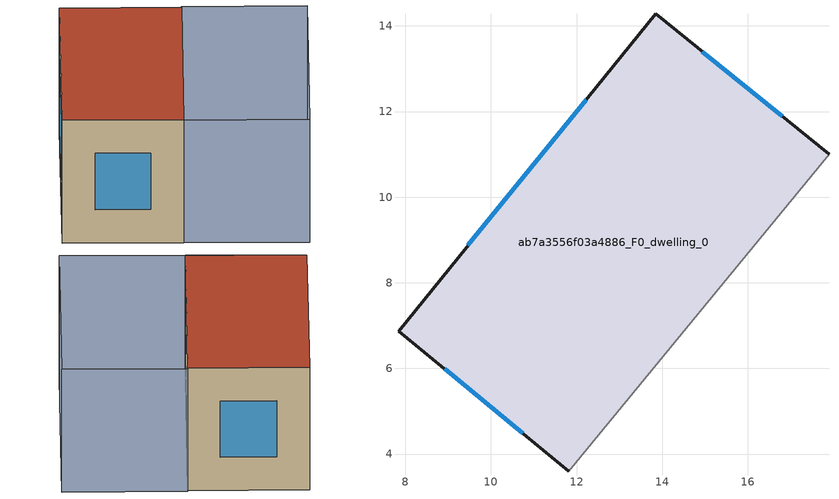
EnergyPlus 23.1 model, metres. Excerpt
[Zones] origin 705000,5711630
ab7a3556f03a4886_F0_dwelling_0
 floor ground (EU_floor_Construction): 17.9,11 11.82,3.61 7.84,6.87 13.84,14.28 z0
 wall outside (EU_wall_Construction): 17.9,11 13.84,14.28 7.84,6.87 11.82,3.61 z0:6
 wall adiabatic (EU_wall_Construction): 11.82,3.61 17.9,11 z0:6
 window (EU_Window_Construction): 8.92,5.99 10.75,4.49 / 12.22,12.28 9.46,8.88 / 16.8,11.89 14.94,13.39 z1.62:4.38
 roof outside (EU_roof_Construction): 11.82,3.61 17.9,11 13.84,14.28 7.84,6.87 z6
shading: 15.95,0.21 22.04,7.67 / 22.05,7.67 15.95,0.21 / 15.95,0.21 11.81,3.59 / 11.81,3.59 17.9,11.05 / 17.9,11.05 22.05,7.67 z0:6
[Building]
EU S2 Campaign: North Axis=0; Terrain=City; Solar Distribution=FullExterior
[Site:Location]
London: Latitude=51.5; Longitude=-0.5; Time Zone=0; Elevation=25
[SizingPeriod:WeatherFileDays]
AnnualSizingPeriod: Begin Month=1; Begin Day of Month=1; End Month=12; End Day of Month=31; Day of Week for Start Day=Monday; Use Weather File Daylight Saving Period=No; Use Weather File Rain and Snow Indicators=No
[MATERIAL]
EU_InternalMass_Material: Roughness=MediumRough; Thickness=0.1; Conductivity=1; Density=1800; Specific Heat=900; Thermal Absorptance=0.9; Solar Absorptance=0.7; Visible Absorptance=0.7
[MATERIAL:NOMASS] Roughness=MediumRough; Thermal Absorptance=0.9; Solar Absorptance=0.7; Visible Absorptance=0.7
Name | Thermal Resistance
EU_wall_NoMass | 0.727863
EU_roof_NoMass | 0.773354
EU_floor_NoMass | 1.79329
[WINDOWMATERIAL:SIMPLEGLAZINGSYSTEM]
EU_Window_SimpleGlazing: UFactor=2.58614; Solar Heat Gain Coefficient=0.76; Visible Transmittance=0.76
[CONSTRUCTION]
EU_wall_Construction: EU_wall_NoMass
EU_roof_Construction: EU_roof_NoMass
EU_floor_Construction: EU_floor_NoMass
EU_InternalMass_Construction: EU_InternalMass_Material
EU_Window_Construction: EU_Window_SimpleGlazing
[ZONE]
ab7a3556f03a4886_F0_dwelling_0: Type=1; Multiplier=1; Ceiling Height=autocalculate; Volume=296.84; Floor Area=autocalculate; Part of Total Floor Area=Yes
[INTERNALMASS]
ab7a3556f03a4886_F0_dwelling_0_EU_InternalMass: Construction=EU_InternalMass_Construction; Zone or ZoneList=ab7a3556f03a4886_F0_dwelling_0; Surface Area=49.4735
[OTHEREQUIPMENT]
EU_Step8_InternalGain_ab7a3556f03a4886_F0_dwelling_0_f000: Fuel Type=Electricity; Zone or ZoneList or Space or SpaceList=ab7a3556f03a4886_F0_dwelling_0; Schedule=EU_Step8_GainSchedule_ab7a3556f03a4886_F0_dwelling_0_f000; Design Level Calculation Method=Watts/Area; Power per Zone Floor Area=1; Fraction Latent=0; Fraction Radiant=0; Fraction Lost=0; Carbon Dioxide Generation Rate=0; EndUse Subcategory=EU_Step8_InternalGains
[ZONEVENTILATION:DESIGNFLOWRATE]
EU_ConstantAir_ab7a3556f03a4886_F0_dwelling_0: Zone or ZoneList or Space or SpaceList=ab7a3556f03a4886_F0_dwelling_0; Schedule=EU_AlwaysOn; Design Flow Rate Calculation Method=AirChanges/Hour; Air Changes per Hour=0.484901; Ventilation Type=Natural; Fan Pressure Rise=0; Fan Total Efficiency=1; Constant Term Coefficient=1; Temperature Term Coefficient=0; Velocity Term Coefficient=0; Velocity Squared Term Coefficient=0; Minimum Indoor Temperature=-100; Maximum Indoor Temperature=100; Delta Temperature=-100; Minimum Outdoor Temperature=-100; Maximum Outdoor Temperature=100; Maximum Wind Speed=40
[HVACTEMPLATE:THERMOSTAT]
EU_HeatOnly_ab7a3556f03a4886_F0_dwelling_0: Constant Heating Setpoint=20; Constant Cooling Setpoint=50
[HVACTEMPLATE:ZONE:IDEALLOADSAIRSYSTEM]
ab7a3556f03a4886_F0_dwelling_0: Template Thermostat=EU_HeatOnly_ab7a3556f03a4886_F0_dwelling_0; System Availability Schedule=EU_AlwaysOn; Maximum Heating Supply Air Temperature=50; Minimum Cooling Supply Air Temperature=13; Maximum Heating Supply Air Humidity Ratio=0.0156; Minimum Cooling Supply Air Humidity Ratio=0.0077; Heating Limit=NoLimit; Cooling Limit=NoLimit; Heating Availability Schedule=EU_AlwaysOn; Cooling Availability Schedule=EU_CoolingOff; Dehumidification Control Type=ConstantSensibleHeatRatio; Cooling Sensible Heat Ratio=0.7; Dehumidification Setpoint=60; Humidification Control Type=None; Humidification Setpoint=30; Outdoor Air Method=None; Outdoor Air Flow Rate per Person=0.00944; Outdoor Air Flow Rate per Zone Floor Area=0; Outdoor Air Flow Rate per Zone=0; Demand Controlled Ventilation Type=None; Outdoor Air Economizer Type=NoEconomizer; Heat Recovery Type=None; Sensible Heat Recovery Effectiveness=0.7; Latent Heat Recovery Effectiveness=0.65
[SIZING:ZONE]
ab7a3556f03a4886_F0_dwelling_0: Zone Cooling Design Supply Air Temperature Input Method=SupplyAirTemperature; Zone Cooling Design Supply Air Temperature=13; Zone Heating Design Supply Air Temperature Input Method=SupplyAirTemperature; Zone Heating Design Supply Air Temperature=50; Zone Cooling Design Supply Air Humidity Ratio=0.008; Zone Heating Design Supply Air Humidity Ratio=0.008; Cooling Design Air Flow Method=DesignDay; Cooling Design Air Flow Rate=0; Cooling Minimum Air Flow per Zone Floor Area=0.000762; Cooling Minimum Air Flow=0; Cooling Minimum Air Flow Fraction=0.2; Heating Design Air Flow Method=DesignDay; Heating Design Air Flow Rate=0; Heating Maximum Air Flow per Zone Floor Area=0.002032; Heating Maximum Air Flow=0.141576; Heating Maximum Air Flow Fraction=0.3; Account for Dedicated Outdoor Air System=No; Dedicated Outdoor Air System Control Strategy=NeutralSupplyAir; Dedicated Outdoor Air Low Setpoint Temperature for Design=autosize; Dedicated Outdoor Air High Setpoint Temperature for Design=autosize; Zone Load Sizing Method=Sensible Load Only No Latent Load; Zone Latent Cooling Design Supply Air Humidity Ratio Input Method=HumidityRatioDifference; Zone Cooling Design Supply Air Humidity Ratio Difference=0.005; Zone Latent Heating Design Supply Air Humidity Ratio Input Method=HumidityRatioDifference; Zone Humidification Design Supply Air Humidity Ratio Difference=0.005
[SCHEDULE:CONSTANT]
Name | Hourly Value
EU_AlwaysOn | 1
EU_CoolingOff | 0
[SCHEDULE:FILE]
EU_Step8_GainSchedule_ab7a3556f03a4886_F0_dwelling_0_f000: File=../../schedules/ab7a3556f03a4886/ab7a3556f03a4886_F0_dwelling_0_f000_gain.csv; Column Number=1; Rows to Skip at Top=0; Number of Hours of Data=8760; Column Separator=Comma; Interpolate to Timestep=No; Minutes per Item=60; Adjust Schedule for Daylight Savings=Yes
